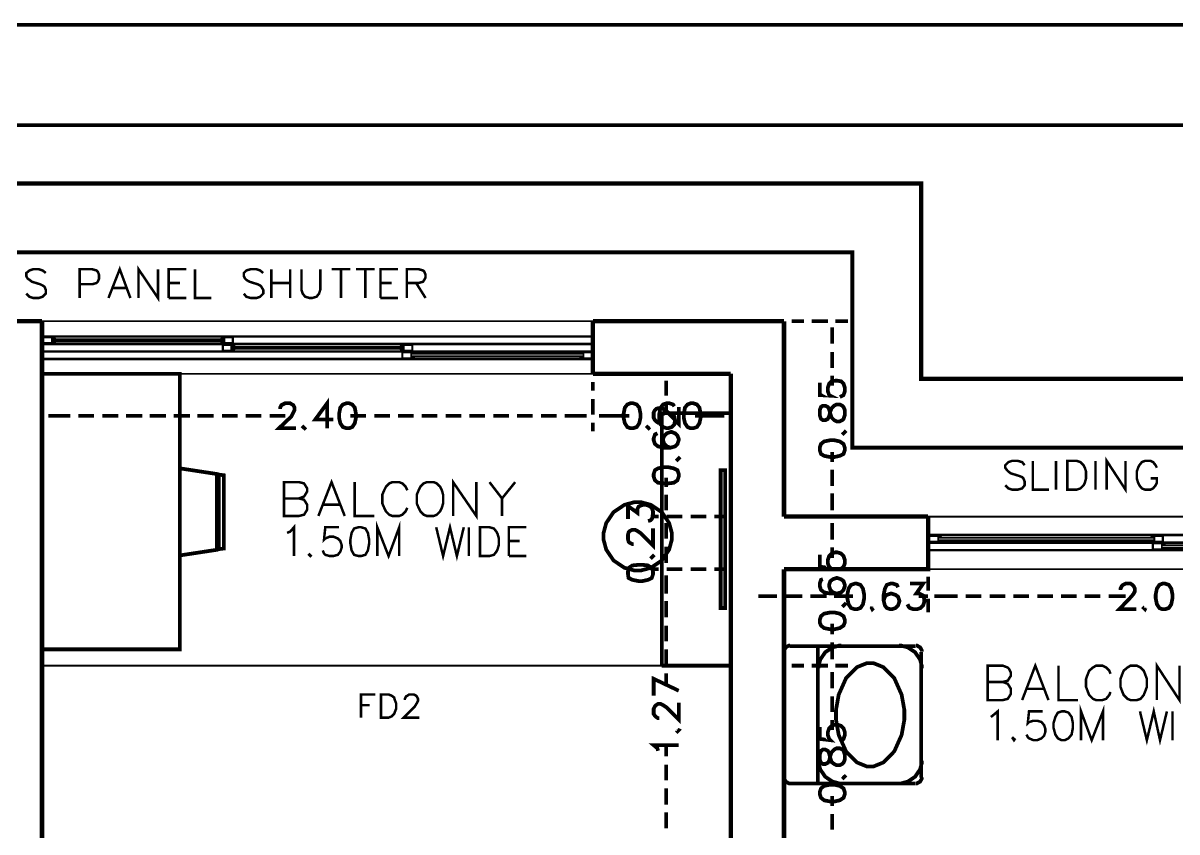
# Model space of a CAD drawing. Extents: x 0.2 to 11.4, y 0.2 to 8.2.
# Drawn here: x 3.381 to 6.45, y 6.004 to 8.157 of the extents above; entities that cross this region are included whole.
import ezdxf

# ---------------------------------------------------------------- set-up
doc = ezdxf.new("R2010")
doc.units = 0
doc.layers.get('0').update_dxf_attribs({"linetype": 'CONTINUOUS'})

msp = doc.modelspace()

# ---------------------------------------------------------------- linework, layer by layer
at = {"color": 0}
for points, const_width in [([(0.228353, 0.238336), (11.4183, 0.238336), (11.4183, 8.15169), (0.228353, 8.15169), (0.228353, 0.238336)], 0.01), ([(0.495008, 0.504992), (11.1517, 0.504992), (11.1517, 7.88499), (0.495008, 7.88499), (0.495008, 0.504992)], 0.01), ([(3.43332, 7.28331), (3.44667, 7.28331), (3.44667, 7.28168), (3.43332, 7.28168), (3.43332, 7.26335), (3.44667, 7.26335), (3.44667, 7.26167), (3.43164, 7.26167), (3.43164, 7.32335), (3.44667, 7.32335), (3.44667, 7.32167), (3.43332, 7.32167), (3.43332, 7.30333), (3.44667, 7.30333), (3.44667, 7.30165), (3.43332, 7.30165), (3.43332, 7.28331)], 0.005), ([(3.46164, 7.30333), (3.43332, 7.30333), (3.43332, 7.32167), (3.46164, 7.32167), (3.46164, 7.315), (3.46001, 7.315), (3.46001, 7.31999), (3.435, 7.31999), (3.435, 7.30501), (3.46001, 7.30501), (3.46001, 7.31), (3.46164, 7.31), (3.46164, 7.30333)], 0.005), ([(3.45833, 7.31), (3.91667, 7.31), (3.91667, 7.315), (3.45833, 7.315), (3.45833, 7.31)], 0.005), ([(3.91168, 7.30333), (3.94, 7.30333), (3.94, 7.32167), (3.91168, 7.32167), (3.91168, 7.315), (3.91336, 7.315), (3.91336, 7.31999), (3.93832, 7.31999), (3.93832, 7.30501), (3.91336, 7.30501), (3.91336, 7.31), (3.91168, 7.31), (3.91168, 7.30333)], 0.005), ([(3.94, 7.30165), (3.91168, 7.30165), (3.91168, 7.28331), (3.94, 7.28331), (3.94, 7.28999), (3.93832, 7.28999), (3.93832, 7.285), (3.91336, 7.285), (3.91336, 7.30003), (3.93832, 7.30003), (3.93832, 7.29497), (3.94, 7.29497), (3.94, 7.30165)], 0.005), ([(4.38997, 7.30165), (4.41667, 7.30165), (4.41667, 7.28331), (4.38997, 7.28331), (4.38997, 7.28999), (4.38997, 7.285), (4.41667, 7.285), (4.41667, 7.30003), (4.38997, 7.30003), (4.38997, 7.29497), (4.38997, 7.30165)], 0.005), ([(4.89665, 7.28331), (4.88167, 7.28331), (4.88167, 7.28168), (4.89665, 7.28168), (4.89665, 7.26335), (4.88167, 7.26335), (4.88167, 7.26167), (4.89665, 7.26167), (4.89665, 7.32335), (4.88167, 7.32335), (4.88167, 7.32167), (4.89665, 7.32167), (4.89665, 7.30333), (4.88167, 7.30333), (4.88167, 7.30165), (4.89665, 7.30165), (4.89665, 7.28331)], 0.005), ([(3.935, 7.28999), (4.39333, 7.28999), (4.39333, 7.29497), (3.935, 7.29497), (3.935, 7.28999)], 0.005), ([(4.41667, 7.28168), (4.38997, 7.28168), (4.38997, 7.26335), (4.41667, 7.26335), (4.41667, 7.27001), (4.41667, 7.26497), (4.38997, 7.26497), (4.38997, 7.28), (4.41667, 7.28), (4.41667, 7.27669), (4.41667, 7.28168)], 0.005), ([(4.87169, 7.27669), (4.41336, 7.27669), (4.41336, 7.27001), (4.87169, 7.27001), (4.87169, 7.27669)], 0.005), ([(4.86664, 7.28168), (4.89501, 7.28168), (4.89501, 7.26335), (4.86664, 7.26335), (4.86664, 7.27001), (4.86833, 7.27001), (4.86833, 7.26497), (4.89501, 7.26497), (4.89501, 7.28), (4.86833, 7.28), (4.86833, 7.27669), (4.86664, 7.27669), (4.86664, 7.28168)], 0.005), ([(3.43164, 7.22331), (3.79833, 7.22331), (3.79833, 6.49001), (3.43164, 6.49001), (3.43164, 7.22331)], 0.01), ([(4.24164, 7.14501), (4.23167, 7.14165), (4.22499, 7.13336), (4.22168, 7.11664), (4.22168, 7.10667), (4.22499, 7.09169), (4.23167, 7.08165), (4.24164, 7.07835), (4.24832, 7.07835), (4.25667, 7.08165), (4.26335, 7.09169), (4.26665, 7.10667), (4.26665, 7.11664), (4.26335, 7.13336), (4.25667, 7.14165), (4.24832, 7.14501), (4.24164, 7.14501)], 0.01), ([(4.99669, 7.14501), (4.98833, 7.14165), (4.98167, 7.13336), (4.97835, 7.11664), (4.97835, 7.10667), (4.98167, 7.09169), (4.98833, 7.08165), (4.99669, 7.07835), (5.00331, 7.07835), (5.01335, 7.08165), (5.02001, 7.09169), (5.02333, 7.10667), (5.02333, 7.11664), (5.02001, 7.13336), (5.01335, 7.14165), (5.00331, 7.14501), (4.99669, 7.14501)], 0.01), ([(5.15668, 7.14501), (5.14833, 7.14165), (5.14165, 7.13336), (5.13835, 7.11664), (5.13835, 7.10667), (5.14165, 7.09169), (5.14833, 7.08165), (5.15668, 7.07835), (5.16336, 7.07835), (5.17333, 7.08165), (5.18001, 7.09169), (5.18332, 7.10667), (5.18332, 7.11664), (5.18001, 7.13336), (5.17333, 7.14165), (5.16336, 7.14501), (5.15668, 7.14501)], 0.01), ([(5.5, 7.11333), (5.50331, 7.10335), (5.50836, 7.09999), (5.51497, 7.09999), (5.52165, 7.10335), (5.52501, 7.11003), (5.52832, 7.12332), (5.53168, 7.13167), (5.53836, 7.13835), (5.54497, 7.14165), (5.55333, 7.14165), (5.56, 7.13835), (5.56332, 7.13499), (5.56668, 7.12668), (5.56668, 7.11333), (5.56332, 7.10335), (5.56, 7.09999), (5.55333, 7.09668), (5.54497, 7.09668), (5.53836, 7.09999), (5.53168, 7.10667), (5.52832, 7.11664), (5.52501, 7.12831), (5.52165, 7.13499), (5.51497, 7.13835), (5.50836, 7.13835), (5.50331, 7.13499), (5.5, 7.12668), (5.5, 7.11333)], 0.01), ([(5.5, 7.02001), (5.50331, 7.00999), (5.51167, 7.00499), (5.52832, 7.00168), (5.53836, 7.00168), (5.55333, 7.00499), (5.56332, 7.00999), (5.56668, 7.02001), (5.56668, 7.02669), (5.56332, 7.03668), (5.55333, 7.04335), (5.53836, 7.04665), (5.52832, 7.04665), (5.51167, 7.04335), (5.50331, 7.03668), (5.5, 7.02669), (5.5, 7.02001)], 0.01), ([(5.05832, 6.94997), (5.06168, 6.94), (5.06999, 6.93332), (5.08664, 6.93164), (5.09668, 6.93164), (5.11165, 6.93332), (5.12169, 6.94), (5.125, 6.94997), (5.125, 6.95665), (5.12169, 6.96669), (5.11165, 6.97168), (5.09668, 6.97499), (5.08664, 6.97499), (5.06999, 6.97168), (5.06168, 6.96669), (5.05832, 6.95665), (5.05832, 6.94997)], 0.01), ([(5.23665, 6.96669), (5.24832, 6.96669), (5.24832, 6.59999), (5.23665, 6.59999), (5.23665, 6.96669)], 0.01), ([(6.15831, 6.91499), (6.15831, 6.99164), (6.18332, 6.99164), (6.19336, 6.98833), (6.20167, 6.97999), (6.20503, 6.97331), (6.20833, 6.96332), (6.20833, 6.94499), (6.20503, 6.93332), (6.20167, 6.92665), (6.19336, 6.91835), (6.18332, 6.91499), (6.15831, 6.91499)], 0.006667), ([(3.90169, 6.75667), (3.91499, 6.75836), (3.91499, 6.95335), (3.90169, 6.95503), (3.90169, 6.75667)], 0.01), ([(4.45503, 6.935), (4.44667, 6.93164), (4.43832, 6.92333), (4.43332, 6.91336), (4.42833, 6.90169), (4.42833, 6.87831), (4.43332, 6.86664), (4.43832, 6.85667), (4.44667, 6.84831), (4.45503, 6.845), (4.47331, 6.845), (4.48167, 6.84831), (4.49001, 6.85667), (4.49501, 6.86664), (4.49832, 6.87831), (4.49832, 6.90169), (4.49501, 6.91336), (4.49001, 6.92333), (4.48167, 6.93164), (4.47331, 6.935), (4.45503, 6.935)], 0.006667), ([(5.10667, 6.79085), (5.10667, 6.79969), (5.0995, 6.82622), (5.08003, 6.85508), (5.05117, 6.87457), (5.02463, 6.88167), (5.01585, 6.88167), (5.007, 6.88167), (4.98047, 6.87457), (4.95161, 6.85508), (4.93213, 6.82622), (4.92503, 6.79969), (4.92503, 6.79085), (4.92503, 6.78207), (4.93213, 6.75553), (4.95161, 6.72661), (4.98047, 6.70714), (5.007, 6.69997), (5.01585, 6.69997), (5.02463, 6.69997), (5.05117, 6.70714), (5.08003, 6.72661), (5.0995, 6.75553), (5.10667, 6.78207), (5.10667, 6.79085)], 0.01), ([(4.27333, 6.815), (4.26167, 6.81168), (4.25499, 6.80003), (4.25168, 6.78168), (4.25168, 6.77165), (4.25499, 6.75331), (4.26167, 6.74164), (4.27333, 6.73833), (4.28, 6.73833), (4.29167, 6.74164), (4.29833, 6.75331), (4.30165, 6.77165), (4.30165, 6.78168), (4.29833, 6.80003), (4.29167, 6.81168), (4.28, 6.815), (4.27333, 6.815)], 0.006667), ([(4.59668, 6.73833), (4.59668, 6.815), (4.62169, 6.815), (4.63336, 6.81168), (4.63997, 6.80333), (4.64333, 6.79665), (4.64665, 6.785), (4.64665, 6.76833), (4.64333, 6.75667), (4.63997, 6.75), (4.63336, 6.74164), (4.62169, 6.73833), (4.59668, 6.73833)], 0.006667), ([(5.78999, 6.75499), (5.80333, 6.75499), (5.80333, 6.75331), (5.78999, 6.75331), (5.78836, 6.75331), (5.78836, 6.79497), (5.80333, 6.79497), (5.80333, 6.79335), (5.78999, 6.79335), (5.78999, 6.77501), (5.80333, 6.77501), (5.80333, 6.77333), (5.78999, 6.77333), (5.78999, 6.75499)], 0.005), ([(5.81836, 6.77501), (5.78999, 6.77501), (5.78999, 6.79167), (5.81836, 6.79167), (5.81836, 6.78668), (5.81836, 6.79167), (5.79167, 6.79167), (5.79167, 6.77669), (5.81836, 6.77669), (5.81836, 6.78), (5.81836, 6.77501)], 0.005), ([(5.815, 6.78), (6.38997, 6.78), (6.38997, 6.78668), (5.815, 6.78668), (5.815, 6.78)], 0.005), ([(6.38499, 6.77501), (6.41336, 6.77501), (6.41336, 6.79167), (6.38499, 6.79167), (6.38499, 6.78668), (6.38667, 6.78668), (6.38667, 6.79167), (6.41168, 6.79167), (6.41168, 6.77669), (6.38667, 6.77669), (6.38667, 6.78), (6.38499, 6.78), (6.38499, 6.77501)], 0.005), ([(6.41336, 6.77333), (6.38499, 6.77333), (6.38499, 6.75499), (6.41336, 6.75499), (6.41336, 6.75999), (6.41168, 6.75999), (6.41168, 6.75667), (6.38667, 6.75667), (6.38667, 6.77165), (6.41168, 6.77165), (6.41168, 6.76665), (6.41336, 6.76665), (6.41336, 6.77333)], 0.005), ([(6.41, 6.75999), (6.98503, 6.75999), (6.98503, 6.76665), (6.41, 6.76665), (6.41, 6.75999)], 0.005), ([(4.99001, 6.69), (4.99164, 6.68001), (5.00168, 6.67503), (5.01833, 6.67165), (5.02832, 6.67165), (5.04335, 6.67503), (5.05333, 6.68001), (5.05664, 6.69), (5.05664, 6.69667), (5.05333, 6.70665), (5.04335, 6.71332), (5.02832, 6.715), (5.01833, 6.715), (5.00168, 6.71332), (4.99164, 6.70665), (4.99001, 6.69667), (4.99001, 6.69)], 0.01), ([(5.59332, 6.66499), (5.58333, 6.66168), (5.57667, 6.65169), (5.57335, 6.63499), (5.57335, 6.62668), (5.57667, 6.61003), (5.58333, 6.59999), (5.59332, 6.59668), (5.59831, 6.59668), (5.60835, 6.59999), (5.61501, 6.61003), (5.61833, 6.62668), (5.61833, 6.63499), (5.61501, 6.65169), (5.60835, 6.66168), (5.59831, 6.66499), (5.59332, 6.66499)], 0.01), ([(6.41168, 6.66499), (6.40332, 6.66168), (6.39665, 6.65169), (6.39333, 6.63499), (6.39333, 6.62668), (6.39665, 6.61003), (6.40332, 6.59999), (6.41168, 6.59668), (6.41835, 6.59668), (6.42833, 6.59999), (6.435, 6.61003), (6.43832, 6.62668), (6.43832, 6.63499), (6.435, 6.65169), (6.42833, 6.66168), (6.41835, 6.66499), (6.41168, 6.66499)], 0.01), ([(5.5, 6.56168), (5.50331, 6.55333), (5.51167, 6.54665), (5.52832, 6.54335), (5.53836, 6.54335), (5.55333, 6.54665), (5.56332, 6.55333), (5.56668, 6.56168), (5.56668, 6.56836), (5.56332, 6.57835), (5.55333, 6.58501), (5.53836, 6.58832), (5.52832, 6.58832), (5.51167, 6.58501), (5.50331, 6.57835), (5.5, 6.56836), (5.5, 6.56168)], 0.01), ([(5.63417, 6.17833), (5.64296, 6.17833), (5.66949, 6.18918), (5.69835, 6.21864), (5.71783, 6.26232), (5.72499, 6.30246), (5.72499, 6.31581), (5.72499, 6.32921), (5.71783, 6.36936), (5.69835, 6.41308), (5.66949, 6.44254), (5.64296, 6.45335), (5.63417, 6.45335), (5.62532, 6.45335), (5.59879, 6.44254), (5.56993, 6.41308), (5.55046, 6.36936), (5.54335, 6.32921), (5.54335, 6.31581), (5.54335, 6.30246), (5.55046, 6.26232), (5.56993, 6.21864), (5.59879, 6.18918), (5.62532, 6.17833), (5.63417, 6.17833)], 0.01), ([(6.32667, 6.44667), (6.31836, 6.44168), (6.30832, 6.43332), (6.30501, 6.42503), (6.30003, 6.41168), (6.30003, 6.38997), (6.30501, 6.37668), (6.30832, 6.36833), (6.31836, 6.35835), (6.32667, 6.35499), (6.34332, 6.35499), (6.35335, 6.35835), (6.36165, 6.36833), (6.36501, 6.37668), (6.37001, 6.38997), (6.37001, 6.41168), (6.36501, 6.42503), (6.36165, 6.43332), (6.35335, 6.44168), (6.34332, 6.44667), (6.32667, 6.44667)], 0.006667), ([(4.33333, 6.30832), (4.33333, 6.37001), (4.35335, 6.37001), (4.36165, 6.36664), (4.36833, 6.36165), (4.37001, 6.35499), (4.37332, 6.34668), (4.37332, 6.33165), (4.37001, 6.32335), (4.36833, 6.31836), (4.36165, 6.31168), (4.35335, 6.30832), (4.33333, 6.30832)], 0.006667), ([(6.14333, 6.32497), (6.13336, 6.32167), (6.12668, 6.31), (6.12169, 6.29335), (6.12169, 6.28168), (6.12668, 6.26335), (6.13336, 6.25331), (6.14333, 6.24832), (6.15169, 6.24832), (6.16168, 6.25331), (6.16997, 6.26335), (6.17333, 6.28168), (6.17333, 6.29335), (6.16997, 6.31), (6.16168, 6.32167), (6.15169, 6.32497), (6.14333, 6.32497)], 0.006667), ([(5.5, 6.19667), (5.50331, 6.18832), (5.50836, 6.185), (5.51497, 6.185), (5.52165, 6.18832), (5.52501, 6.19336), (5.52832, 6.20665), (5.53168, 6.21669), (5.53836, 6.22331), (5.54497, 6.22667), (5.55333, 6.22667), (5.56, 6.22331), (5.56332, 6.22), (5.56668, 6.21001), (5.56668, 6.19667), (5.56332, 6.18832), (5.56, 6.185), (5.55333, 6.18164), (5.54497, 6.18164), (5.53836, 6.185), (5.53168, 6.19), (5.52832, 6.19997), (5.52501, 6.21332), (5.52165, 6.22), (5.51497, 6.22331), (5.50836, 6.22331), (5.50331, 6.22), (5.5, 6.21001), (5.5, 6.19667)], 0.01), ([(5.5, 6.10499), (5.50331, 6.095), (5.51167, 6.08832), (5.52832, 6.08501), (5.53836, 6.08501), (5.55333, 6.08832), (5.56332, 6.095), (5.56668, 6.10499), (5.56668, 6.11003), (5.56332, 6.12001), (5.55333, 6.12668), (5.53836, 6.12999), (5.52832, 6.12999), (5.51167, 6.12668), (5.50331, 6.12001), (5.5, 6.11003), (5.5, 6.10499)], 0.01)]:
    msp.add_lwpolyline(points, close=True, dxfattribs=dict(at, const_width=const_width))
for points, const_width in [([(0.629992, 3.28331), (0.848307, 3.28331), (0.848307, 7.72999), (5.77001, 7.72999), (5.77001, 7.21001), (9.05333, 7.21001)], 0.011667), ([(0.726671, 0.639974), (0.726671, 3.09999), (1.03168, 3.09999), (1.03168, 7.54665), (5.58664, 7.54665), (5.58664, 7.02669), (9.05333, 7.02669)], 0.01), ([(3.44168, 7.49164), (3.43332, 7.49832), (3.42333, 7.50168), (3.40831, 7.50168), (3.39833, 7.49832), (3.38997, 7.49164), (3.38997, 7.48335), (3.39333, 7.47667), (3.39833, 7.47331), (3.405, 7.46832), (3.42665, 7.46164), (3.43332, 7.45833), (3.43832, 7.45503), (3.44168, 7.44667), (3.44168, 7.43668), (3.43332, 7.42833), (3.42333, 7.42503), (3.40831, 7.42503), (3.39833, 7.42833), (3.38997, 7.43668)], 0.006667), ([(3.53168, 7.42503), (3.53168, 7.50168), (3.565, 7.50168), (3.57667, 7.49832), (3.58003, 7.49501), (3.58333, 7.48665), (3.58333, 7.47667), (3.58003, 7.46832), (3.57667, 7.465), (3.565, 7.46164), (3.53168, 7.46164)], 0.006667), ([(3.60835, 7.42503), (3.63835, 7.50168), (3.66667, 7.42503)], 0.006667), ([(3.68832, 7.42503), (3.68832, 7.50168), (3.74001, 7.42503), (3.74001, 7.50168)], 0.006667), ([(3.76833, 7.42503), (3.76833, 7.50168), (3.815, 7.50168)], 0.006667), ([(3.83832, 7.50168), (3.83832, 7.42503), (3.88167, 7.42503)], 0.006667), ([(4.02001, 7.49164), (4.01167, 7.49832), (4.00168, 7.50168), (3.98665, 7.50168), (3.97499, 7.49832), (3.96832, 7.49164), (3.96832, 7.48335), (3.97168, 7.47667), (3.97499, 7.47331), (3.98335, 7.46832), (4.00499, 7.46164), (4.01167, 7.45833), (4.01497, 7.45503), (4.02001, 7.44667), (4.02001, 7.43668), (4.01167, 7.42833), (4.00168, 7.42503), (3.98665, 7.42503), (3.97499, 7.42833), (3.96832, 7.43668)], 0.006667), ([(4.04167, 7.42503), (4.04167, 7.50168)], 0.006667), ([(4.09169, 7.50168), (4.09169, 7.42503)], 0.006667), ([(4.12169, 7.50168), (4.12169, 7.44667), (4.125, 7.43668), (4.13167, 7.42833), (4.14333, 7.42503), (4.15001, 7.42503), (4.16168, 7.42833), (4.16835, 7.43668), (4.17165, 7.44667), (4.17165, 7.50168)], 0.006667), ([(4.20167, 7.50168), (4.25168, 7.50168)], 0.006667), ([(4.22667, 7.50168), (4.22667, 7.42503)], 0.006667), ([(4.26665, 7.50168), (4.31668, 7.50168)], 0.006667), ([(4.29167, 7.50168), (4.29167, 7.42503)], 0.006667), ([(4.33165, 7.42503), (4.33165, 7.50168), (4.37831, 7.50168)], 0.006667), ([(4.40169, 7.42503), (4.40169, 7.50168), (4.43332, 7.50168), (4.44499, 7.49832), (4.44835, 7.49501), (4.45167, 7.48665), (4.45167, 7.47999), (4.44835, 7.47331), (4.44499, 7.46832), (4.43332, 7.465), (4.40169, 7.465)], 0.006667), ([(3.76833, 7.465), (3.79833, 7.465)], 0.006667), ([(4.04167, 7.465), (4.09169, 7.465)], 0.006667), ([(4.33165, 7.465), (4.36165, 7.465)], 0.006667), ([(4.42665, 7.465), (4.45167, 7.42503)], 0.006667), ([(3.62001, 7.45167), (3.65668, 7.45167)], 0.006667), ([(3.76833, 7.42503), (3.815, 7.42503)], 0.006667), ([(4.33165, 7.42503), (4.37831, 7.42503)], 0.006667), ([(3.29167, 7.36333), (3.43164, 7.36333)], 0.011667), ([(3.29167, 7.36333), (3.43164, 7.36333)], 0.01), ([(3.43164, 3.83333), (3.43164, 6.44667), (3.43164, 7.36333)], 0.011667), ([(3.43164, 3.83333), (3.43164, 6.44667), (3.43164, 7.36333)], 0.01), ([(3.43164, 7.36333), (4.89665, 7.36333)], 0.005), ([(4.89665, 7.22331), (4.89665, 7.36333)], 0.011667), ([(5.405, 7.36333), (4.89665, 7.36333)], 0.011667), ([(4.89665, 7.22331), (4.89665, 7.36333)], 0.01), ([(5.405, 7.36333), (4.89665, 7.36333)], 0.01), ([(5.405, 6.84332), (5.405, 7.36333)], 0.011667), ([(5.405, 6.84332), (5.405, 7.36333)], 0.01), ([(5.42503, 7.36333), (5.45833, 7.36333)], 0.01), ([(5.47835, 7.36333), (5.52165, 7.36333)], 0.01), ([(5.54167, 7.36333), (5.57497, 7.36333)], 0.01), ([(5.53331, 7.34668), (5.53331, 7.33003)], 0.01), ([(5.53331, 7.33003), (5.53331, 7.30333)], 0.01), ([(3.44667, 7.32335), (4.88167, 7.32335)], 0.005), ([(3.44667, 7.32167), (4.88167, 7.32167)], 0.005), ([(3.44667, 7.30333), (4.88167, 7.30333)], 0.005), ([(3.44667, 7.30165), (4.88167, 7.30165)], 0.005), ([(3.46164, 7.32167), (3.46832, 7.315)], 0.005), ([(3.46164, 7.30333), (3.46832, 7.31)], 0.005), ([(3.91168, 7.32167), (3.90668, 7.315)], 0.005), ([(3.91168, 7.30333), (3.90668, 7.31)], 0.005), ([(3.94, 7.30165), (3.94499, 7.29497)], 0.005), ([(4.38997, 7.30165), (4.38336, 7.29497)], 0.005), ([(3.44667, 7.28331), (4.88167, 7.28331)], 0.005), ([(3.44667, 7.28168), (4.88167, 7.28168)], 0.005), ([(3.94, 7.28331), (3.94499, 7.28999)], 0.005), ([(4.38997, 7.28331), (4.38336, 7.28999)], 0.005), ([(4.41667, 7.28168), (4.42333, 7.27669)], 0.005), ([(4.86664, 7.28168), (4.86165, 7.27669)], 0.005), ([(5.53331, 7.28168), (5.53331, 7.23833)], 0.01), ([(3.44667, 7.26335), (4.88167, 7.26335)], 0.005), ([(3.44667, 7.26167), (4.88167, 7.26167)], 0.005), ([(4.41667, 7.26335), (4.42333, 7.27001)], 0.005), ([(4.86664, 7.26335), (4.86165, 7.27001)], 0.005), ([(3.43164, 7.22331), (4.89665, 7.22331)], 0.005), ([(5.26335, 7.22331), (4.89665, 7.22331)], 0.011667), ([(5.26335, 7.22331), (4.89665, 7.22331)], 0.01), ([(5.07167, 7.22331), (5.05003, 7.22331)], 0.01), ([(5.13499, 7.22331), (5.09332, 7.22331)], 0.01), ([(5.19835, 7.22331), (5.15668, 7.22331)], 0.01), ([(5.24333, 7.22331), (5.22, 7.22331)], 0.01), ([(5.26335, 3.77165), (5.26335, 6.44667), (5.26335, 7.22331)], 0.011667), ([(5.26335, 3.77165), (5.26335, 6.44667), (5.26335, 7.22331)], 0.01), ([(5.53331, 7.21832), (5.53331, 7.19168)], 0.01), ([(3.43164, 7.20167), (3.43164, 7.17833)], 0.01), ([(4.89665, 7.20167), (4.89665, 7.17833)], 0.01), ([(4.89665, 7.20167), (4.89665, 7.17833)], 0.01), ([(5.09169, 7.20503), (5.09169, 7.18832)], 0.01), ([(5.09169, 7.18832), (5.09169, 7.16499)], 0.01), ([(5.26335, 7.20167), (5.26335, 7.17833)], 0.01), ([(5.5, 7.19997), (5.5, 7.16667), (5.52832, 7.16499), (5.52501, 7.16667), (5.52165, 7.17665), (5.52165, 7.18668), (5.52501, 7.19667), (5.53168, 7.20335), (5.54167, 7.20503), (5.54665, 7.20503), (5.55664, 7.20335), (5.56332, 7.19667), (5.56668, 7.18668), (5.56668, 7.17665), (5.56332, 7.16667), (5.56, 7.16499), (5.55333, 7.16168)], 0.01), ([(3.43164, 7.15668), (3.43164, 7.11501)], 0.01), ([(4.19, 7.07835), (4.19, 7.14501), (4.15831, 7.10167), (4.20665, 7.10167)], 0.01), ([(4.89665, 7.15668), (4.89665, 7.11501)], 0.01), ([(4.89665, 7.15668), (4.89665, 7.11501)], 0.01), ([(5.26335, 7.15668), (5.26335, 7.11501)], 0.01), ([(4.065, 7.12999), (4.065, 7.13336), (4.06836, 7.13997), (4.07167, 7.14165), (4.07835, 7.14501), (4.09169, 7.14501), (4.09668, 7.14165), (4.09999, 7.13997), (4.10335, 7.13336), (4.10335, 7.12668), (4.09999, 7.12001), (4.095, 7.11003), (4.06168, 7.07835), (4.10667, 7.07835)], 0.01), ([(5.07335, 7.09332), (5.06999, 7.09332), (5.065, 7.09668), (5.06168, 7.09999), (5.05832, 7.10667), (5.05832, 7.12001), (5.06168, 7.12668), (5.065, 7.12999), (5.06999, 7.13167), (5.07667, 7.13167), (5.08333, 7.12999), (5.09332, 7.12332), (5.125, 7.09), (5.125, 7.13499)], 0.01), ([(5.11333, 7.13667), (5.11003, 7.14165), (5.09999, 7.14501), (5.09332, 7.14501), (5.08333, 7.14165), (5.07667, 7.13336), (5.07335, 7.11664), (5.07335, 7.10167), (5.07667, 7.08832), (5.08333, 7.08165), (5.09332, 7.07835), (5.09668, 7.07835), (5.10667, 7.08165), (5.11333, 7.08832), (5.11501, 7.09831), (5.11501, 7.10167), (5.11333, 7.11003), (5.10667, 7.11664), (5.09668, 7.12001), (5.09332, 7.12001), (5.08333, 7.11664), (5.07667, 7.11003), (5.07335, 7.10167)], 0.01), ([(5.08003, 7.11833), (5.08003, 6.44667)], 0.01), ([(5.08003, 7.11833), (5.26335, 7.11833)], 0.01), ([(5.09169, 7.14333), (5.09169, 7.12001)], 0.01), ([(3.43164, 7.09332), (3.43164, 7.06999)], 0.01), ([(3.44835, 7.11165), (3.465, 7.11165)], 0.01), ([(3.465, 7.11165), (3.50667, 7.11165)], 0.01), ([(3.52832, 7.11165), (3.56999, 7.11165)], 0.01), ([(3.59169, 7.11165), (3.63499, 7.11165)], 0.01), ([(3.655, 7.11165), (3.69835, 7.11165)], 0.01), ([(3.71832, 7.11165), (3.76167, 7.11165)], 0.01), ([(3.78168, 7.11165), (3.82497, 7.11165)], 0.01), ([(3.845, 7.11165), (3.88835, 7.11165)], 0.01), ([(3.91, 7.11165), (3.95167, 7.11165)], 0.01), ([(3.97331, 7.11165), (4.01497, 7.11165)], 0.01), ([(4.03668, 7.11165), (4.07835, 7.11165)], 0.01), ([(4.12999, 7.08501), (4.12668, 7.08165), (4.12999, 7.07835), (4.13336, 7.08165)], 0.01), ([(4.29335, 7.11165), (4.25168, 7.11165)], 0.01), ([(4.35667, 7.11165), (4.315, 7.11165)], 0.01), ([(4.41997, 7.11165), (4.37831, 7.11165)], 0.01), ([(4.48335, 7.11165), (4.44168, 7.11165)], 0.01), ([(4.54665, 7.11165), (4.50499, 7.11165)], 0.01), ([(4.61003, 7.11165), (4.56836, 7.11165)], 0.01), ([(4.67333, 7.11165), (4.63167, 7.11165)], 0.01), ([(4.73665, 7.11165), (4.69499, 7.11165)], 0.01), ([(4.80003, 7.11165), (4.75836, 7.11165)], 0.01), ([(4.86333, 7.11165), (4.82167, 7.11165)], 0.01), ([(4.87999, 7.11165), (4.86333, 7.11165)], 0.01), ([(4.89665, 7.09332), (4.89665, 7.06999)], 0.01), ([(4.89665, 7.09332), (4.89665, 7.06999)], 0.01), ([(4.91336, 7.11165), (4.93164, 7.11165)], 0.01), ([(4.93164, 7.11165), (4.99333, 7.11165)], 0.01), ([(5.04497, 7.08501), (5.04167, 7.08165), (5.04497, 7.07835), (5.04833, 7.08165)], 0.01), ([(5.22999, 7.11165), (5.16835, 7.11165)], 0.01), ([(5.24669, 7.11165), (5.22999, 7.11165)], 0.01), ([(5.26335, 7.09332), (5.26335, 7.06999)], 0.01), ([(5.06836, 7.065), (5.06168, 7.06168), (5.05832, 7.05165), (5.05832, 7.04665), (5.06168, 7.03668), (5.06999, 7.03), (5.08664, 7.02669), (5.10335, 7.02669), (5.11501, 7.03), (5.12169, 7.03668), (5.125, 7.04665), (5.125, 7.05003), (5.12169, 7.05832), (5.11501, 7.065), (5.10667, 7.06836), (5.10335, 7.06836), (5.09332, 7.065), (5.08664, 7.05832), (5.08333, 7.05003), (5.08333, 7.04665), (5.08664, 7.03668), (5.09332, 7.03), (5.10335, 7.02669)], 0.01), ([(5.56, 7.06836), (5.56332, 7.065), (5.56668, 7.06836), (5.56332, 7.07167)], 0.01), ([(5.11833, 6.99832), (5.12169, 6.99501), (5.125, 6.99832), (5.12169, 7.00168)], 0.01), ([(5.53331, 6.98833), (5.53331, 7.01497)], 0.01), ([(6.26335, 6.91499), (6.26335, 6.99164), (6.31332, 6.91499), (6.31332, 6.99164)], 0.006667), ([(3.79833, 6.74001), (3.89665, 6.75499), (3.89665, 6.95665), (3.79833, 6.97168)], 0.01), ([(5.53331, 6.92503), (5.53331, 6.96832)], 0.01), ([(6.04497, 6.97999), (6.03836, 6.98833), (6.02669, 6.99164), (6.01167, 6.99164), (6.00168, 6.98833), (5.99333, 6.97999), (5.99333, 6.97331), (5.99832, 6.96669), (6.00168, 6.96332), (6.00836, 6.95833), (6.03, 6.95167), (6.03836, 6.94835), (6.04167, 6.94499), (6.04497, 6.93668), (6.04497, 6.92665), (6.03836, 6.91835), (6.02669, 6.91499), (6.01167, 6.91499), (6.00168, 6.91835), (5.99333, 6.92665)], 0.006667), ([(6.06668, 6.99164), (6.06668, 6.91499), (6.11003, 6.91499)], 0.006667), ([(6.12831, 6.91499), (6.12831, 6.99164)], 0.006667), ([(6.23335, 6.91499), (6.23335, 6.99164)], 0.006667), ([(6.39665, 6.97331), (6.39333, 6.97999), (6.38667, 6.98833), (6.37999, 6.99164), (6.36501, 6.99164), (6.35667, 6.98833), (6.34999, 6.97999), (6.34668, 6.97331), (6.34332, 6.96332), (6.34332, 6.94499), (6.34668, 6.93332), (6.34999, 6.92665), (6.35667, 6.91835), (6.36501, 6.91499), (6.37999, 6.91499), (6.38667, 6.91835), (6.39333, 6.92665), (6.39665, 6.93332), (6.39665, 6.94499), (6.37999, 6.94499)], 0.006667), ([(4.11501, 6.89165), (4.12831, 6.88835), (4.13167, 6.88336), (4.13667, 6.875), (4.13667, 6.86165), (4.13167, 6.85335), (4.12831, 6.84831), (4.11501, 6.845), (4.07497, 6.845), (4.07497, 6.935), (4.11501, 6.935), (4.12831, 6.93164), (4.13167, 6.92665), (4.13667, 6.91835), (4.13667, 6.91), (4.13167, 6.90169), (4.12831, 6.89665), (4.11501, 6.89165), (4.07497, 6.89165)], 0.006667), ([(4.16667, 6.845), (4.20167, 6.935), (4.23665, 6.845)], 0.006667), ([(4.26335, 6.935), (4.26335, 6.845), (4.315, 6.845)], 0.006667), ([(4.40332, 6.91336), (4.39833, 6.92333), (4.38997, 6.93164), (4.38167, 6.935), (4.36333, 6.935), (4.35499, 6.93164), (4.34668, 6.92333), (4.34169, 6.91336), (4.33664, 6.90169), (4.33664, 6.87831), (4.34169, 6.86664), (4.34668, 6.85667), (4.35499, 6.84831), (4.36333, 6.845), (4.38167, 6.845), (4.38997, 6.84831), (4.39833, 6.85667), (4.40332, 6.86664)], 0.006667), ([(4.52501, 6.845), (4.52501, 6.935), (4.58664, 6.845), (4.58664, 6.935)], 0.006667), ([(4.62169, 6.935), (4.655, 6.89165), (4.69, 6.935)], 0.006667), ([(5.09169, 6.92165), (5.09169, 6.94667)], 0.01), ([(5.09169, 6.87831), (5.09169, 6.90169)], 0.01), ([(5.53331, 6.87831), (5.53331, 6.905)], 0.01), ([(4.18001, 6.875), (4.22331, 6.875)], 0.006667), ([(4.655, 6.89165), (4.655, 6.845)], 0.006667), ([(4.99001, 6.83664), (4.99001, 6.87169), (5.01497, 6.85335), (5.01497, 6.86333), (5.01833, 6.87001), (5.02165, 6.87169), (5.03168, 6.875), (5.03668, 6.875), (5.04665, 6.87169), (5.05333, 6.86664), (5.05664, 6.85667), (5.05664, 6.84668), (5.05333, 6.83664), (5.05003, 6.83333), (5.04335, 6.83165)], 0.01), ([(5.09169, 6.86003), (5.09169, 6.87831)], 0.01), ([(5.53331, 6.86003), (5.53331, 6.87831)], 0.01), ([(5.07167, 6.84332), (5.05003, 6.84332)], 0.01), ([(5.07167, 6.84332), (5.05003, 6.84332)], 0.01), ([(5.13499, 6.84332), (5.09332, 6.84332)], 0.01), ([(5.13499, 6.84332), (5.09332, 6.84332)], 0.01), ([(5.19835, 6.84332), (5.15668, 6.84332)], 0.01), ([(5.19835, 6.84332), (5.15668, 6.84332)], 0.01), ([(5.24333, 6.84332), (5.22, 6.84332)], 0.01), ([(5.24333, 6.84332), (5.22, 6.84332)], 0.01), ([(5.78836, 6.84332), (5.405, 6.84332)], 0.011667), ([(5.78836, 6.84332), (5.78836, 6.70335), (5.405, 6.70335)], 0.011667), ([(5.78836, 6.84332), (5.405, 6.84332)], 0.01), ([(5.78836, 6.84332), (5.78836, 6.70335), (5.405, 6.70335)], 0.01), ([(5.42503, 6.84332), (5.45833, 6.84332)], 0.01), ([(5.42503, 6.84332), (5.45833, 6.84332)], 0.01), ([(5.47835, 6.84332), (5.52165, 6.84332)], 0.01), ([(5.47835, 6.84332), (5.52165, 6.84332)], 0.01), ([(5.54167, 6.84332), (5.57497, 6.84332)], 0.01), ([(5.54167, 6.84332), (5.57497, 6.84332)], 0.01), ([(5.78836, 6.84332), (7.00999, 6.84332)], 0.005), ([(4.08333, 6.80003), (4.09169, 6.80333), (4.10167, 6.815), (4.10167, 6.73833)], 0.006667), ([(4.22168, 6.815), (4.185, 6.815), (4.18164, 6.78168), (4.185, 6.785), (4.19667, 6.78999), (4.20665, 6.78999), (4.21832, 6.785), (4.22499, 6.77832), (4.22835, 6.76833), (4.22835, 6.75999), (4.22499, 6.75), (4.21832, 6.74164), (4.20665, 6.73833), (4.19667, 6.73833), (4.185, 6.74164), (4.18164, 6.74501), (4.17833, 6.75331)], 0.006667), ([(4.32335, 6.73833), (4.32335, 6.815), (4.35335, 6.73833), (4.38167, 6.815), (4.38167, 6.73833)], 0.006667), ([(4.47999, 6.815), (4.49832, 6.73833), (4.51665, 6.815), (4.535, 6.73833), (4.55333, 6.815)], 0.006667), ([(4.56668, 6.73833), (4.56668, 6.815)], 0.006667), ([(4.67333, 6.73833), (4.67333, 6.815), (4.72, 6.815)], 0.006667), ([(5.00499, 6.77001), (5.00168, 6.77001), (4.99501, 6.77333), (4.99164, 6.77669), (4.99001, 6.78331), (4.99001, 6.79497), (4.99164, 6.80165), (4.99501, 6.80501), (5.00168, 6.80832), (5.00836, 6.80832), (5.01497, 6.80501), (5.02501, 6.79833), (5.05664, 6.76665), (5.05664, 6.81168)], 0.01), ([(5.09169, 6.82667), (5.09169, 6.81)], 0.01), ([(5.09169, 6.81), (5.09169, 6.785)], 0.01), ([(5.53331, 6.82667), (5.53331, 6.81)], 0.01), ([(5.53331, 6.81), (5.53331, 6.78168)], 0.01), ([(5.80333, 6.79497), (7.00999, 6.79497)], 0.005), ([(5.80333, 6.79335), (7.00999, 6.79335)], 0.005), ([(5.81836, 6.79167), (5.82497, 6.78668)], 0.005), ([(5.81836, 6.77501), (5.82497, 6.78)], 0.005), ([(6.38499, 6.79167), (6.37999, 6.78668)], 0.005), ([(6.38499, 6.77501), (6.37999, 6.78)], 0.005), ([(4.67333, 6.77832), (4.70167, 6.77832)], 0.006667), ([(5.09169, 6.76335), (5.09169, 6.73665)], 0.01), ([(5.5, 6.74164), (5.5, 6.71001), (5.52832, 6.70665), (5.52501, 6.71001), (5.52165, 6.71832), (5.52165, 6.72835), (5.52501, 6.73833), (5.53168, 6.74501), (5.54167, 6.74832), (5.54665, 6.74832), (5.55664, 6.74501), (5.56332, 6.73833), (5.56668, 6.72835), (5.56668, 6.71832), (5.56332, 6.71001), (5.56, 6.70665), (5.55333, 6.70335)], 0.01), ([(5.53331, 6.76167), (5.53331, 6.73335)], 0.01), ([(5.80333, 6.77501), (7.00999, 6.77501)], 0.005), ([(5.80333, 6.77333), (7.00999, 6.77333)], 0.005), ([(5.80333, 6.75499), (7.00999, 6.75499)], 0.005), ([(5.80333, 6.75331), (7.00999, 6.75331)], 0.005), ([(6.41336, 6.77333), (6.41997, 6.76665)], 0.005), ([(6.41336, 6.75499), (6.41997, 6.75999)], 0.005), ([(4.14501, 6.74501), (4.14165, 6.74164), (4.14501, 6.73833), (4.14833, 6.74164)], 0.006667), ([(4.67333, 6.73833), (4.72, 6.73833)], 0.006667), ([(5.05003, 6.73833), (5.05333, 6.73503), (5.05664, 6.73833), (5.05333, 6.74164)], 0.01), ([(5.09169, 6.72), (5.09169, 6.73665)], 0.01), ([(5.07167, 6.70335), (5.05003, 6.70335)], 0.01), ([(5.07167, 6.70335), (5.05003, 6.70335)], 0.01), ([(5.09169, 6.68668), (5.09169, 6.66997)], 0.01), ([(5.13499, 6.70335), (5.09332, 6.70335)], 0.01), ([(5.13499, 6.70335), (5.09332, 6.70335)], 0.01), ([(5.19835, 6.70335), (5.15668, 6.70335)], 0.01), ([(5.19835, 6.70335), (5.15668, 6.70335)], 0.01), ([(5.24333, 6.70335), (5.22, 6.70335)], 0.01), ([(5.24333, 6.70335), (5.22, 6.70335)], 0.01), ([(5.405, 5.92833), (5.405, 6.70335)], 0.011667), ([(5.405, 5.92833), (5.405, 6.70335)], 0.01), ([(5.78836, 6.70335), (7.00999, 6.70335)], 0.005), ([(5.09169, 6.66997), (5.09169, 6.63835)], 0.01), ([(5.405, 6.68332), (5.405, 6.64665)], 0.01), ([(5.50836, 6.67665), (5.50331, 6.67503), (5.5, 6.66499), (5.5, 6.65831), (5.50331, 6.64833), (5.51167, 6.64165), (5.52832, 6.63835), (5.54497, 6.63835), (5.55664, 6.64165), (5.56332, 6.64833), (5.56668, 6.65831), (5.56668, 6.66168), (5.56332, 6.67165), (5.55664, 6.67665), (5.54665, 6.68001), (5.54497, 6.68001), (5.535, 6.67665), (5.52832, 6.67165), (5.52501, 6.66168), (5.52501, 6.65831), (5.52832, 6.64833), (5.535, 6.64165), (5.54497, 6.63835)], 0.01), ([(5.70833, 6.655), (5.70503, 6.66168), (5.69499, 6.66499), (5.68832, 6.66499), (5.67833, 6.66168), (5.67333, 6.65169), (5.66997, 6.63499), (5.66997, 6.62001), (5.67333, 6.60667), (5.67833, 6.59999), (5.68832, 6.59668), (5.69168, 6.59668), (5.70167, 6.59999), (5.70833, 6.60667), (5.71164, 6.61664), (5.71164, 6.62001), (5.70833, 6.62999), (5.70167, 6.63499), (5.69168, 6.63835), (5.68832, 6.63835), (5.67833, 6.63499), (5.67333, 6.62999), (5.66997, 6.62001)], 0.01), ([(5.74001, 6.66499), (5.77501, 6.66499), (5.75667, 6.63835), (5.76497, 6.63835), (5.77165, 6.63499), (5.77501, 6.63336), (5.77832, 6.62332), (5.77832, 6.61664), (5.77501, 6.60667), (5.76833, 6.59999), (5.75836, 6.59668), (5.75, 6.59668), (5.74001, 6.59999), (5.73665, 6.60335), (5.73335, 6.61003)], 0.01), ([(5.78836, 6.68332), (5.78836, 6.64665)], 0.01), ([(5.78836, 6.68332), (5.78836, 6.64665)], 0.01), ([(6.30003, 6.64833), (6.30003, 6.65169), (6.30333, 6.65831), (6.30664, 6.66168), (6.31332, 6.66499), (6.32667, 6.66499), (6.33165, 6.66168), (6.33501, 6.65831), (6.33832, 6.65169), (6.33832, 6.64501), (6.33501, 6.63835), (6.32835, 6.62999), (6.29665, 6.59668), (6.34169, 6.59668)], 0.01), ([(5.37001, 6.63167), (5.33664, 6.63167)], 0.01), ([(5.38667, 6.63167), (5.37001, 6.63167)], 0.01), ([(5.405, 6.63167), (5.45335, 6.63167)], 0.01), ([(5.405, 6.625), (5.405, 6.58832)], 0.01), ([(5.47499, 6.63167), (5.51833, 6.63167)], 0.01), ([(5.53836, 6.63167), (5.58832, 6.63167)], 0.01), ([(5.78836, 6.63167), (5.76335, 6.63167)], 0.01), ([(5.78836, 6.625), (5.78836, 6.58832)], 0.01), ([(5.78836, 6.625), (5.78836, 6.58832)], 0.01), ([(5.80501, 6.63167), (5.82167, 6.63167)], 0.01), ([(5.80501, 6.63167), (5.82167, 6.63167)], 0.01), ([(5.82167, 6.63167), (5.85667, 6.63167)], 0.01), ([(5.82167, 6.63167), (5.86664, 6.63167)], 0.01), ([(5.88835, 6.63167), (5.93001, 6.63167)], 0.01), ([(5.95167, 6.63167), (5.99333, 6.63167)], 0.01), ([(6.01497, 6.63167), (6.05664, 6.63167)], 0.01), ([(6.07835, 6.63167), (6.12001, 6.63167)], 0.01), ([(6.14165, 6.63167), (6.18332, 6.63167)], 0.01), ([(6.20503, 6.63167), (6.24669, 6.63167)], 0.01), ([(6.26833, 6.63167), (6.31332, 6.63167)], 0.01), ([(5.09169, 6.61833), (5.09169, 6.57497)], 0.01), ([(5.56, 6.61003), (5.56332, 6.60667), (5.56668, 6.61003), (5.56332, 6.61333)], 0.01), ([(5.63997, 6.60335), (5.63835, 6.59999), (5.63997, 6.59668), (5.64333, 6.59999)], 0.01), ([(6.36501, 6.60335), (6.36165, 6.59999), (6.36501, 6.59668), (6.36664, 6.59999)], 0.01), ([(5.09169, 6.55333), (5.09169, 6.51167)], 0.01), ([(5.53331, 6.53), (5.53331, 6.55832)], 0.01), ([(5.53331, 6.47999), (5.53331, 6.50836)], 0.01), ([(5.09169, 6.49001), (5.09169, 6.44835)], 0.01), ([(5.42085, 6.5), (5.41803, 6.5), (5.40961, 6.49539), (5.405, 6.48699), (5.405, 6.48415)], 0.01), ([(5.405, 6.48335), (5.405, 6.14833)], 0.01), ([(5.75499, 6.49832), (5.41997, 6.49832)], 0.01), ([(5.49501, 6.49832), (5.49501, 6.13336)], 0.01), ([(5.55751, 6.5), (5.55154, 6.5), (5.53381, 6.49522), (5.51449, 6.48221), (5.50146, 6.46289), (5.49669, 6.44515), (5.49669, 6.43918)], 0.01), ([(5.53331, 6.46332), (5.53331, 6.47999)], 0.01), ([(5.77165, 6.43918), (5.77165, 6.44515), (5.76682, 6.46289), (5.75379, 6.48221), (5.73449, 6.49522), (5.71674, 6.5), (5.71083, 6.5)], 0.01), ([(5.77165, 6.48415), (5.77165, 6.48699), (5.76699, 6.49539), (5.75863, 6.5), (5.75586, 6.5)], 0.01), ([(5.77001, 6.14833), (5.77001, 6.48335)], 0.01), ([(5.26335, 6.44667), (3.43164, 6.44667)], 0.005), ([(5.08003, 6.44667), (5.26335, 6.44667)], 0.01), ([(5.42503, 6.44667), (5.45833, 6.44667)], 0.01), ([(5.42503, 6.44667), (5.45833, 6.44667)], 0.01), ([(5.47835, 6.44667), (5.52165, 6.44667)], 0.01), ([(5.47835, 6.44667), (5.52165, 6.44667)], 0.01), ([(5.54167, 6.44667), (5.57497, 6.44667)], 0.01), ([(5.54167, 6.44667), (5.57497, 6.44667)], 0.01), ([(5.98665, 6.40332), (6, 6.39833), (6.00331, 6.39333), (6.00836, 6.38499), (6.00836, 6.37169), (6.00331, 6.36333), (6, 6.35835), (5.98665, 6.35499), (5.94667, 6.35499), (5.94667, 6.44667), (5.98665, 6.44667), (6, 6.44168), (6.00331, 6.43832), (6.00836, 6.42833), (6.00836, 6.41997), (6.00331, 6.41168), (6, 6.40668), (5.98665, 6.40332), (5.94667, 6.40332)], 0.006667), ([(6.03836, 6.35499), (6.07335, 6.44667), (6.10835, 6.35499)], 0.006667), ([(6.13499, 6.44667), (6.13499, 6.35499), (6.18668, 6.35499)], 0.006667), ([(6.27333, 6.42503), (6.27001, 6.43332), (6.26167, 6.44168), (6.25168, 6.44667), (6.23503, 6.44667), (6.22667, 6.44168), (6.21669, 6.43332), (6.21332, 6.42503), (6.20833, 6.41168), (6.20833, 6.38997), (6.21332, 6.37668), (6.21669, 6.36833), (6.22667, 6.35835), (6.23503, 6.35499), (6.25168, 6.35499), (6.26167, 6.35835), (6.27001, 6.36833), (6.27333, 6.37668)], 0.006667), ([(6.39665, 6.35499), (6.39665, 6.44667), (6.45665, 6.35499), (6.45665, 6.44667)], 0.006667), ([(5.05832, 6.36664), (5.05832, 6.41168), (5.125, 6.37999)], 0.01), ([(5.09169, 6.42665), (5.09169, 6.39665)], 0.01), ([(5.53331, 6.43001), (5.53331, 6.41336)], 0.01), ([(5.53331, 6.41336), (5.53331, 6.38667)], 0.01), ([(6.05165, 6.38499), (6.095, 6.38499)], 0.006667), ([(4.28, 6.30832), (4.28, 6.37001), (4.31836, 6.37001)], 0.006667), ([(4.39665, 6.35499), (4.39665, 6.35835), (4.40001, 6.36501), (4.40332, 6.36664), (4.40831, 6.37001), (4.41997, 6.37001), (4.42665, 6.36664), (4.42833, 6.36501), (4.43164, 6.35835), (4.43164, 6.35335), (4.42833, 6.34668), (4.42333, 6.33832), (4.39333, 6.30832), (4.435, 6.30832)], 0.006667), ([(5.07335, 6.30664), (5.06999, 6.30664), (5.065, 6.31), (5.06168, 6.31332), (5.05832, 6.31836), (5.05832, 6.33165), (5.06168, 6.33832), (5.065, 6.34169), (5.06999, 6.345), (5.07667, 6.345), (5.08333, 6.34169), (5.09332, 6.33501), (5.125, 6.30333), (5.125, 6.34831)], 0.01), ([(5.53331, 6.36501), (5.53331, 6.32335)], 0.01), ([(4.28, 6.34169), (4.30333, 6.34169)], 0.006667), ([(5.95503, 6.31), (5.96164, 6.315), (5.97331, 6.32497), (5.97331, 6.24832)], 0.006667), ([(6.09332, 6.32497), (6.05664, 6.32497), (6.05333, 6.29335), (6.05664, 6.29665), (6.06836, 6.30003), (6.07835, 6.30003), (6.09, 6.29665), (6.09668, 6.28836), (6.09999, 6.27832), (6.09999, 6.27001), (6.09668, 6.25999), (6.09, 6.25331), (6.07835, 6.24832), (6.06836, 6.24832), (6.05664, 6.25331), (6.05333, 6.25667), (6.05003, 6.26335)], 0.006667), ([(6.19499, 6.24832), (6.19499, 6.32497), (6.22331, 6.24832), (6.25331, 6.32497), (6.25331, 6.24832)], 0.006667), ([(6.35167, 6.32497), (6.37001, 6.24832), (6.38835, 6.32497), (6.405, 6.24832), (6.42333, 6.32497)], 0.006667), ([(6.43832, 6.24832), (6.43832, 6.32497)], 0.006667), ([(5.5, 6.28331), (5.5, 6.25168), (5.52832, 6.24832), (5.52501, 6.25168), (5.52165, 6.26167), (5.52165, 6.27001), (5.52501, 6.28), (5.53168, 6.28668), (5.54167, 6.28999), (5.54665, 6.28999), (5.55664, 6.28668), (5.56332, 6.28), (5.56668, 6.27001), (5.56668, 6.26167), (5.56332, 6.25168), (5.56, 6.24832), (5.55333, 6.24501)], 0.01), ([(5.53331, 6.30165), (5.53331, 6.27501)], 0.01), ([(5.11833, 6.27501), (5.12169, 6.27165), (5.125, 6.27501), (5.12169, 6.27669)], 0.01), ([(5.06999, 6.22), (5.06836, 6.22667), (5.05832, 6.23503), (5.125, 6.23503)], 0.01), ([(5.09169, 6.20503), (5.09169, 6.23503)], 0.01), ([(6.01665, 6.25667), (6.01335, 6.25331), (6.01665, 6.24832), (6.02001, 6.25331)], 0.006667), ([(5.49669, 6.19417), (5.49669, 6.18826), (5.50146, 6.17051), (5.51449, 6.15121), (5.53381, 6.13818), (5.55154, 6.13336), (5.55751, 6.13336)], 0.01), ([(5.71083, 6.13336), (5.71674, 6.13336), (5.73449, 6.13818), (5.75379, 6.15121), (5.76682, 6.17051), (5.77165, 6.18826), (5.77165, 6.19417)], 0.01), ([(5.09169, 6.14165), (5.09169, 6.18332)], 0.01), ([(5.405, 6.14914), (5.405, 6.14638), (5.40961, 6.13803), (5.41803, 6.13336), (5.42085, 6.13336)], 0.01), ([(5.41997, 6.13336), (5.75499, 6.13336)], 0.01), ([(5.56, 6.15169), (5.56332, 6.14833), (5.56668, 6.15169), (5.56332, 6.155)], 0.01), ([(5.75586, 6.13336), (5.75863, 6.13336), (5.76699, 6.13803), (5.77165, 6.14638), (5.77165, 6.14914)], 0.01), ([(5.09169, 6.07667), (5.09169, 6.12001)], 0.01), ([(5.53331, 6.07335), (5.53331, 6.09999)], 0.01), ([(5.09169, 6.01335), (5.09169, 6.05664)], 0.01), ([(5.53331, 6.00999), (5.53331, 6.05165)], 0.01)]:
    msp.add_lwpolyline(points, dxfattribs=dict(at, const_width=const_width))

doc.saveas('drawing.dxf')
